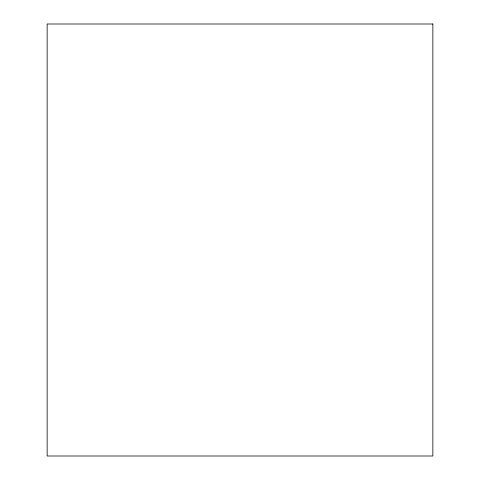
<?xml version="1.0" encoding="UTF-8"?>
<svg xmlns="http://www.w3.org/2000/svg" width="480" height="480" viewBox="0 0 480 480"><rect width="100%" height="100%" fill="white"/><g stroke="black" fill="none" stroke-linecap="round" stroke-linejoin="round"><path stroke-width="0.72" d="M432.858 24L47.142 24L47.142 456L432.858 456L432.858 24"/></g></svg>
